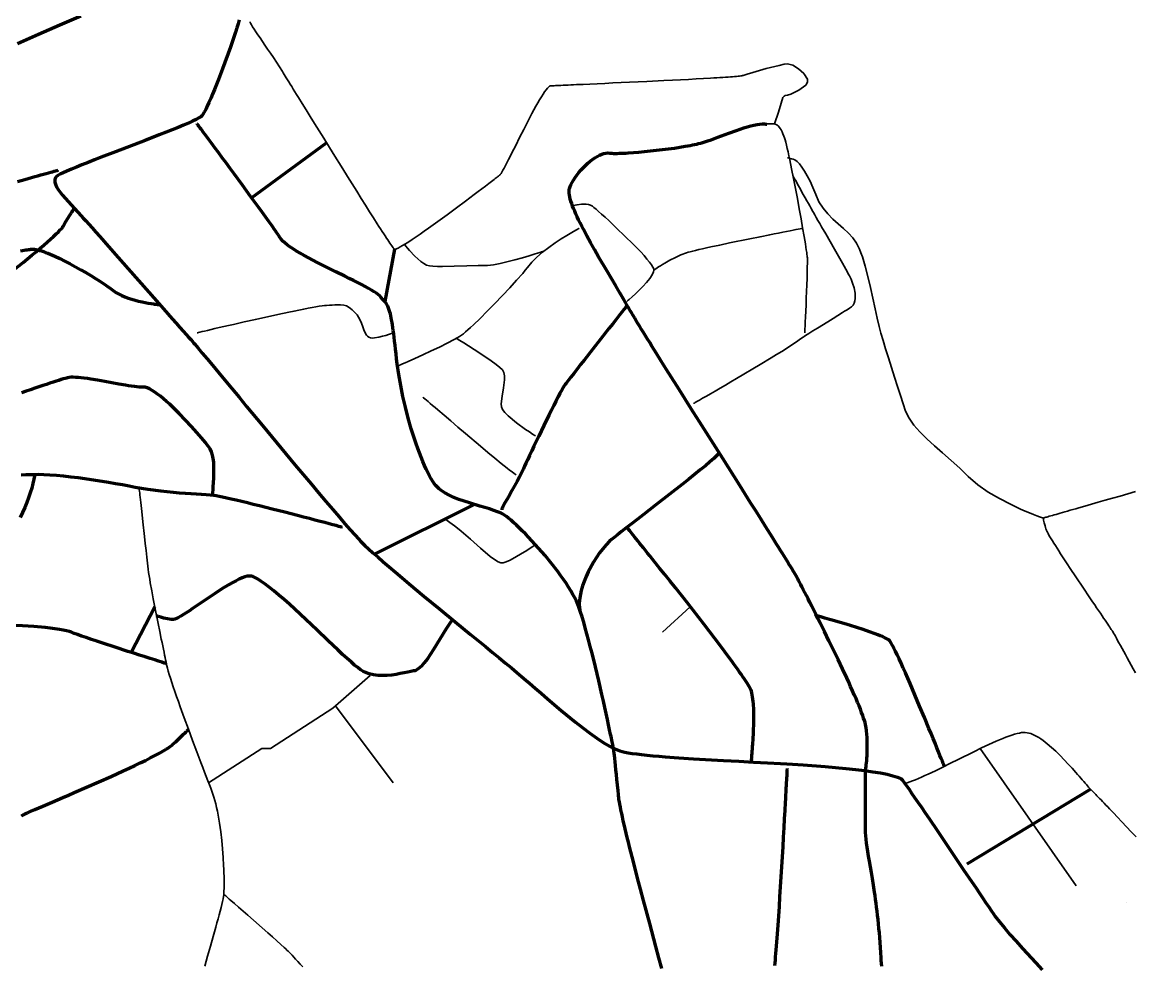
# Model space of a CAD drawing. Header units: inches. Extents: x -107 to 376, y -240 to 294.
# Drawn here: x -13.2 to 55.1, y 150.6 to 208.5 of the extents above; entities that cross this region are included whole.
import ezdxf

# ---------------------------------------------------------------- set-up
doc = ezdxf.new("R2010")
doc.units = ezdxf.units.IN
doc.header["$MEASUREMENT"] = 0
for name, color, linetype in [('Routes 2', 7, 'Continuous'), ('Routes 3', 7, 'Continuous'), ('Routes 4', 7, 'Continuous')]:
    doc.layers.add(name, color=color, linetype=linetype)

msp = doc.modelspace()

# ---------------------------------------------------------------- linework, layer by layer
at = {"layer": 'Routes 2', "color": 7, "lineweight": 106, "true_color": 0xffffff}
for points in [[(-13.511, 207.21), (-12.204, 207.798), (-10.897, 208.37), (-9.621, 208.908)], [(0.111, 208.666), (0.043, 208.435), (-0.036, 208.181), (-0.124, 207.906), (-0.221, 207.614), (-0.433, 206.99), (-0.912, 205.663), (-1.161, 205.009), (-1.406, 204.393), (-1.524, 204.106), (-1.638, 203.838), (-1.747, 203.592), (-1.85, 203.37), (-1.946, 203.176), (-2.033, 203.012), (-2.111, 202.882), (-2.179, 202.788), (-2.247, 202.724), (-2.363, 202.649), (-2.532, 202.558), (-2.747, 202.454), (-3.005, 202.337), (-3.302, 202.209), (-3.634, 202.07), (-3.996, 201.922), (-4.384, 201.767), (-4.794, 201.606), (-5.663, 201.268), (-7.477, 200.574), (-8.355, 200.237), (-8.773, 200.075), (-9.169, 199.92), (-9.542, 199.772), (-9.885, 199.634), (-10.196, 199.505), (-10.469, 199.388), (-10.701, 199.284), (-10.888, 199.194), (-11.024, 199.119), (-11.107, 199.06), (-11.184, 198.958), (-11.219, 198.843), (-11.216, 198.716), (-11.178, 198.576), (-11.109, 198.425), (-11.011, 198.263), (-10.888, 198.091), (-10.743, 197.909), (-10.4, 197.519), (-10.007, 197.097), (-9.59, 196.648), (-9.463, 196.508), (-9.308, 196.336), (-9.127, 196.133), (-8.922, 195.903), (-8.695, 195.648), (-8.45, 195.371), (-8.187, 195.075), (-7.91, 194.761), (-7.32, 194.093), (-6.699, 193.388), (-5.435, 191.953), (-4.828, 191.264), (-4.539, 190.936), (-4.262, 190.623), (-4.001, 190.326), (-3.756, 190.049), (-3.531, 189.795), (-3.327, 189.566), (-3.148, 189.364), (-2.994, 189.192), (-2.869, 189.053), (-2.762, 188.934), (-2.693, 188.854), (-2.61, 188.758), (-2.515, 188.646), (-2.407, 188.52), (-2.158, 188.223), (-1.865, 187.874), (-1.534, 187.477), (-1.168, 187.036), (-0.771, 186.558), (-0.347, 186.046), (0.101, 185.506), (0.568, 184.942), (1.543, 183.765), (3.553, 181.349), (4.045, 180.761), (4.524, 180.189), (4.988, 179.639), (5.432, 179.114), (5.852, 178.62), (6.244, 178.163), (6.604, 177.746), (6.929, 177.375), (7.214, 177.055), (7.456, 176.791), (7.559, 176.682), (7.65, 176.588), (7.83, 176.412), (8.053, 176.205), (8.315, 175.968), (8.615, 175.704), (8.947, 175.415), (9.31, 175.104), (9.699, 174.773), (10.112, 174.425), (10.544, 174.063), (11.456, 173.305), (12.407, 172.519), (13.372, 171.727), (14.322, 170.947), (15.233, 170.202), (15.664, 169.848), (16.075, 169.51), (16.463, 169.191), (16.824, 168.892), (17.155, 168.618), (17.453, 168.37), (17.713, 168.15), (17.933, 167.962), (18.28, 167.658), (18.643, 167.339), (19.035, 166.999), (19.882, 166.279), (20.769, 165.556), (21.212, 165.21), (21.647, 164.884), (22.068, 164.585), (22.468, 164.32), (22.841, 164.095), (23.181, 163.919), (23.481, 163.798), (23.622, 163.758), (23.794, 163.72), (24.003, 163.683), (24.244, 163.647), (24.518, 163.612), (24.82, 163.577), (25.148, 163.543), (25.501, 163.509), (25.876, 163.477), (26.27, 163.445), (27.108, 163.383), (27.997, 163.323), (29.853, 163.213), (30.782, 163.162), (31.688, 163.114), (32.551, 163.069), (33.354, 163.026), (33.726, 163.006), (34.077, 162.986), (34.748, 162.946), (36.079, 162.849), (36.726, 162.793), (37.351, 162.732), (37.947, 162.667), (38.508, 162.597), (39.025, 162.524), (39.493, 162.446), (39.904, 162.365), (40.251, 162.28), (40.528, 162.191), (40.637, 162.146), (40.726, 162.1), (40.794, 162.053), (40.841, 162.005), (40.899, 161.927), (40.986, 161.805), (41.099, 161.644), (41.238, 161.445), (41.398, 161.212), (41.579, 160.948), (41.778, 160.657), (41.994, 160.341), (42.224, 160.003), (42.466, 159.647), (42.977, 158.893), (43.512, 158.102), (44.587, 156.512), (45.094, 155.763), (45.332, 155.411), (45.558, 155.078), (45.768, 154.767), (45.962, 154.481), (46.137, 154.224), (46.29, 153.998), (46.421, 153.807), (46.531, 153.647), (46.786, 153.311), (47.091, 152.939), (47.437, 152.539), (47.813, 152.118), (48.21, 151.684), (49.024, 150.802), (49.421, 150.37)], [(33.749, 162.719), (33.749, 162.709), (33.747, 162.68), (33.745, 162.633), (33.741, 162.569), (33.737, 162.487), (33.732, 162.388), (33.726, 162.274), (33.719, 162.145), (33.711, 162.001), (33.703, 161.843), (33.693, 161.671), (33.683, 161.487), (33.673, 161.291), (33.661, 161.083), (33.649, 160.864), (33.637, 160.635), (33.61, 160.148), (33.581, 159.628), (33.549, 159.079), (33.517, 158.506), (33.482, 157.915), (33.446, 157.31), (33.372, 156.077), (33.295, 154.849), (33.256, 154.25), (33.217, 153.666), (33.178, 153.103), (33.139, 152.565), (33.101, 152.059), (33.064, 151.589), (33.046, 151.369), (33.028, 151.159), (33.01, 150.961), (32.993, 150.775), (32.976, 150.602)]]:
    msp.add_lwpolyline(points, dxfattribs=at)
at = {"layer": 'Routes 3', "color": 7, "lineweight": 70, "true_color": 0xffffff}
for points in [[(26.066, 150.441), (25.884, 151.111), (25.698, 151.798), (25.318, 153.204), (24.939, 154.618), (24.754, 155.314), (24.574, 155.997), (24.401, 156.661), (24.236, 157.301), (24.157, 157.611), (24.081, 157.912), (24.008, 158.205), (23.938, 158.489), (23.871, 158.763), (23.808, 159.027), (23.748, 159.28), (23.693, 159.52), (23.641, 159.749), (23.594, 159.964), (23.551, 160.166), (23.513, 160.353), (23.48, 160.526), (23.452, 160.682), (23.429, 160.823), (23.412, 160.947), (23.4, 161.053), (23.391, 161.151), (23.372, 161.343), (23.337, 161.708), (23.304, 162.046), (23.272, 162.359), (23.242, 162.645), (23.215, 162.904), (23.19, 163.136), (23.168, 163.34), (23.148, 163.516), (23.131, 163.663), (23.118, 163.781), (23.107, 163.87), (23.1, 163.929), (23.096, 163.958), (23.096, 163.961), (23.094, 163.97), (23.09, 163.992), (23.082, 164.027), (23.073, 164.073), (23.061, 164.13), (23.047, 164.199), (23.03, 164.278), (23.011, 164.367), (22.99, 164.466), (22.967, 164.575), (22.942, 164.692), (22.915, 164.818), (22.856, 165.095), (22.79, 165.401), (22.718, 165.734), (22.64, 166.089), (22.557, 166.465), (22.469, 166.857), (22.377, 167.263), (22.184, 168.103), (21.981, 168.959), (21.774, 169.804), (21.669, 170.215), (21.566, 170.613), (21.463, 170.997), (21.362, 171.361), (21.263, 171.704), (21.167, 172.022), (21.074, 172.312), (21.029, 172.445), (20.985, 172.57), (20.942, 172.686), (20.9, 172.793), (20.815, 172.99), (20.716, 173.194), (20.601, 173.407), (20.473, 173.628), (20.332, 173.856), (20.18, 174.089), (20.017, 174.327), (19.845, 174.568), (19.666, 174.812), (19.287, 175.301), (18.89, 175.785), (18.484, 176.255), (18.079, 176.702), (17.88, 176.914), (17.684, 177.117), (17.494, 177.31), (17.309, 177.491), (17.131, 177.66), (16.962, 177.815), (16.802, 177.956), (16.653, 178.08), (16.515, 178.187), (16.391, 178.276), (16.281, 178.346), (16.185, 178.396), (16.087, 178.439), (15.98, 178.481), (15.742, 178.566), (15.476, 178.651), (15.187, 178.737), (14.881, 178.826), (14.241, 179.019), (13.917, 179.125), (13.599, 179.24), (13.291, 179.364), (13, 179.499), (12.73, 179.647), (12.606, 179.726), (12.489, 179.808), (12.38, 179.894), (12.28, 179.984), (12.186, 180.084), (12.09, 180.204), (11.992, 180.345), (11.892, 180.506), (11.791, 180.685), (11.688, 180.881), (11.585, 181.094), (11.482, 181.322), (11.378, 181.564), (11.275, 181.82), (11.172, 182.088), (11.07, 182.367), (10.969, 182.657), (10.869, 182.956), (10.677, 183.578), (10.493, 184.225), (10.323, 184.889), (10.167, 185.562), (10.029, 186.236), (9.911, 186.903), (9.816, 187.554), (9.777, 187.87), (9.742, 188.17), (9.709, 188.45), (9.678, 188.713), (9.649, 188.957), (9.621, 189.185), (9.595, 189.397), (9.569, 189.594), (9.544, 189.777), (9.519, 189.947), (9.494, 190.104), (9.469, 190.249), (9.443, 190.383), (9.417, 190.508), (9.39, 190.623), (9.361, 190.729), (9.298, 190.921), (9.227, 191.088), (9.145, 191.239), (9.049, 191.379), (8.939, 191.515), (8.811, 191.654), (8.739, 191.726), (8.653, 191.804), (8.539, 191.89), (8.399, 191.983), (8.235, 192.083), (8.05, 192.19), (7.844, 192.302), (7.621, 192.42), (7.383, 192.543), (7.132, 192.67), (6.869, 192.801), (6.598, 192.935), (6.036, 193.211), (4.901, 193.779), (4.626, 193.922), (4.36, 194.063), (4.105, 194.203), (3.861, 194.341), (3.633, 194.476), (3.421, 194.608), (3.228, 194.737), (3.056, 194.861), (2.907, 194.981), (2.783, 195.096), (2.687, 195.205), (2.614, 195.312), (2.572, 195.376), (2.523, 195.448), (2.468, 195.529), (2.406, 195.618), (2.339, 195.715), (2.266, 195.819), (2.187, 195.929), (2.104, 196.047), (1.924, 196.3), (1.726, 196.575), (1.514, 196.868), (1.289, 197.178), (1.054, 197.501), (0.811, 197.834), (0.309, 198.52), (-0.2, 199.212), (-0.451, 199.553), (-0.697, 199.887), (-0.936, 200.211), (-1.166, 200.522), (-1.384, 200.817), (-1.588, 201.093), (-1.777, 201.348), (-1.948, 201.578), (-2.026, 201.683), (-2.098, 201.781), (-2.165, 201.871), (-2.226, 201.953), (-2.281, 202.027), (-2.329, 202.092), (-2.371, 202.148), (-2.406, 202.195), (-2.433, 202.232), (-2.453, 202.259), (-2.465, 202.275), (-2.469, 202.281)], [(39.568, 150.577), (39.55, 150.761), (39.535, 150.938), (39.522, 151.109), (39.503, 151.43), (39.483, 151.741), (39.462, 152.044), (39.439, 152.34), (39.415, 152.629), (39.389, 152.911), (39.363, 153.186), (39.335, 153.454), (39.306, 153.715), (39.277, 153.969), (39.246, 154.216), (39.215, 154.457), (39.184, 154.692), (39.152, 154.92), (39.12, 155.141), (39.056, 155.566), (38.991, 155.966), (38.929, 156.343), (38.868, 156.697), (38.81, 157.029), (38.757, 157.339), (38.708, 157.628), (38.665, 157.897), (38.629, 158.146), (38.601, 158.377), (38.582, 158.589), (38.572, 158.784), (38.57, 158.968), (38.57, 159.167), (38.57, 159.383), (38.57, 159.612), (38.57, 159.851), (38.57, 160.098), (38.57, 160.601), (38.57, 161.095), (38.57, 161.332), (38.57, 161.558), (38.57, 161.769), (38.57, 161.963), (38.57, 162.136), (38.57, 162.286), (38.57, 162.351), (38.57, 162.409), (38.57, 162.46), (38.57, 162.503), (38.57, 162.537), (38.57, 162.563), (38.57, 162.581), (38.57, 162.588), (38.572, 162.597), (38.576, 162.627), (38.583, 162.678), (38.592, 162.749), (38.603, 162.838), (38.614, 162.943), (38.626, 163.064), (38.638, 163.199), (38.649, 163.347), (38.659, 163.506), (38.667, 163.675), (38.672, 163.853), (38.675, 164.038), (38.674, 164.229), (38.66, 164.624), (38.625, 165.026), (38.598, 165.226), (38.564, 165.425), (38.537, 165.539), (38.5, 165.67), (38.452, 165.818), (38.395, 165.983), (38.328, 166.162), (38.253, 166.355), (38.17, 166.561), (38.08, 166.78), (37.982, 167.009), (37.879, 167.248), (37.769, 167.497), (37.654, 167.754), (37.534, 168.018), (37.409, 168.288), (37.15, 168.844), (36.88, 169.413), (36.603, 169.988), (36.324, 170.561), (36.047, 171.125), (35.776, 171.671), (35.644, 171.935), (35.516, 172.192), (35.391, 172.44), (35.27, 172.68), (35.154, 172.909), (35.043, 173.128), (34.938, 173.334), (34.839, 173.527), (34.747, 173.706), (34.663, 173.871), (34.586, 174.019), (34.518, 174.151), (34.459, 174.264), (34.429, 174.32), (34.393, 174.386), (34.349, 174.462), (34.299, 174.549), (34.242, 174.646), (34.179, 174.753), (34.109, 174.869), (34.034, 174.995), (33.952, 175.129), (33.865, 175.272), (33.772, 175.424), (33.674, 175.583), (33.57, 175.751), (33.462, 175.926), (33.348, 176.109), (33.23, 176.299), (33.108, 176.496), (32.981, 176.699), (32.85, 176.909), (32.715, 177.124), (32.576, 177.346), (32.433, 177.573), (32.138, 178.043), (31.83, 178.532), (31.511, 179.037), (31.182, 179.558), (30.845, 180.091), (30.501, 180.635), (30.151, 181.188), (29.797, 181.747), (29.083, 182.876), (28.368, 184.006), (28.014, 184.566), (27.665, 185.119), (27.321, 185.665), (26.984, 186.2), (26.655, 186.722), (26.336, 187.23), (26.028, 187.721), (25.733, 188.194), (25.59, 188.422), (25.451, 188.645), (25.316, 188.863), (25.185, 189.074), (25.059, 189.279), (24.936, 189.478), (24.818, 189.669), (24.705, 189.854), (24.596, 190.031), (24.493, 190.201), (24.395, 190.363), (24.302, 190.517), (24.215, 190.662), (24.134, 190.799), (24.058, 190.927), (23.989, 191.046), (23.741, 191.474), (23.488, 191.908), (23.228, 192.349), (22.7, 193.242), (22.179, 194.131), (21.928, 194.569), (21.686, 194.997), (21.456, 195.415), (21.241, 195.818), (21.14, 196.014), (21.043, 196.205), (20.952, 196.392), (20.866, 196.573), (20.785, 196.749), (20.711, 196.919), (20.643, 197.083), (20.582, 197.241), (20.527, 197.391), (20.48, 197.535), (20.441, 197.671), (20.409, 197.8), (20.386, 197.92), (20.372, 198.032), (20.366, 198.136), (20.37, 198.23), (20.383, 198.315), (20.407, 198.39), (20.469, 198.536), (20.545, 198.686), (20.635, 198.839), (20.735, 198.993), (20.846, 199.146), (20.966, 199.299), (21.094, 199.448), (21.227, 199.593), (21.366, 199.732), (21.509, 199.864), (21.653, 199.987), (21.8, 200.101), (21.945, 200.203), (22.09, 200.293), (22.232, 200.368), (22.369, 200.428), (22.502, 200.472), (22.627, 200.497), (22.745, 200.502), (22.858, 200.489), (22.927, 200.483), (23.008, 200.478), (23.099, 200.476), (23.201, 200.475), (23.312, 200.476), (23.433, 200.479), (23.562, 200.483), (23.698, 200.489), (23.843, 200.497), (23.993, 200.506), (24.313, 200.528), (24.652, 200.555), (25.006, 200.588), (25.37, 200.624), (26.109, 200.708), (26.475, 200.755), (26.832, 200.804), (27.175, 200.856), (27.5, 200.908), (27.654, 200.935), (27.802, 200.962), (27.943, 200.989), (28.076, 201.017), (28.201, 201.044), (28.317, 201.071), (28.424, 201.098), (28.521, 201.125), (28.696, 201.181), (28.882, 201.245), (29.08, 201.315), (29.288, 201.391), (29.504, 201.471), (29.726, 201.554), (30.182, 201.723), (30.642, 201.887), (30.869, 201.964), (31.092, 202.035), (31.309, 202.1), (31.519, 202.157), (31.719, 202.205), (31.907, 202.243), (32.083, 202.268), (32.244, 202.28), (32.388, 202.278), (32.454, 202.27), (32.514, 202.259)], [(0.869, 197.755), (5.468, 201.131)], [(-13.502, 198.749), (-13.056, 198.877), (-12.842, 198.937), (-12.635, 198.996), (-12.436, 199.051), (-12.246, 199.104), (-12.066, 199.154), (-11.897, 199.201), (-11.739, 199.244), (-11.595, 199.283), (-11.463, 199.319), (-11.347, 199.351), (-11.245, 199.378), (-11.16, 199.401), (-11.092, 199.419), (-11.043, 199.432), (-11.013, 199.44), (-11.002, 199.443)], [(-13.718, 193.33), (-13.161, 193.781), (-12.623, 194.225), (-12.366, 194.44), (-12.12, 194.648), (-11.887, 194.848), (-11.669, 195.037), (-11.468, 195.215), (-11.286, 195.379), (-11.125, 195.528), (-10.988, 195.66), (-10.875, 195.774), (-10.79, 195.867), (-10.733, 195.938), (-10.705, 195.989), (-10.596, 196.19), (-10.338, 196.612), (-10.214, 196.803), (-10.159, 196.886), (-10.11, 196.958), (-10.069, 197.018), (-10.039, 197.063), (-10.019, 197.092), (-10.012, 197.102)], [(-13.315, 194.484), (-13.202, 194.507), (-13.097, 194.528), (-12.998, 194.546), (-12.907, 194.562), (-12.824, 194.575), (-12.749, 194.585), (-12.682, 194.593), (-12.623, 194.597), (-12.573, 194.599), (-12.532, 194.598), (-12.448, 194.589), (-12.355, 194.573), (-12.254, 194.55), (-12.146, 194.521), (-12.03, 194.485), (-11.907, 194.443), (-11.779, 194.396), (-11.645, 194.343), (-11.505, 194.286), (-11.361, 194.224), (-11.213, 194.157), (-10.906, 194.013), (-10.59, 193.856), (-10.268, 193.689), (-9.622, 193.335), (-9.306, 193.154), (-9.002, 192.973), (-8.712, 192.796), (-8.442, 192.625), (-8.315, 192.542), (-8.194, 192.462), (-8.081, 192.385), (-7.974, 192.311), (-7.876, 192.241), (-7.786, 192.175), (-7.705, 192.113), (-7.631, 192.055), (-7.471, 191.946), (-7.295, 191.846), (-7.105, 191.755), (-6.905, 191.672), (-6.697, 191.596), (-6.486, 191.528), (-6.273, 191.468), (-6.063, 191.414), (-5.857, 191.367), (-5.661, 191.326), (-5.475, 191.291), (-5.304, 191.262), (-5.151, 191.238), (-5.083, 191.228), (-5.019, 191.219), (-4.962, 191.212), (-4.911, 191.205), (-4.867, 191.2), (-4.83, 191.196), (-4.8, 191.192), (-4.779, 191.19), (-4.766, 191.189), (-4.761, 191.188)], [(9.643, 194.598), (9.046, 191.382)], [(23.93, 191.147), (23.925, 191.14), (23.908, 191.119), (23.881, 191.084), (23.844, 191.037), (23.743, 190.908), (23.608, 190.737), (23.443, 190.528), (23.253, 190.286), (23.042, 190.017), (22.814, 189.727), (22.322, 189.1), (21.809, 188.447), (21.309, 187.809), (21.074, 187.509), (20.854, 187.228), (20.654, 186.971), (20.477, 186.744), (20.327, 186.551), (20.209, 186.399), (20.164, 186.339), (20.127, 186.292), (20.071, 186.213), (19.999, 186.096), (19.91, 185.939), (19.806, 185.748), (19.689, 185.526), (19.561, 185.276), (19.423, 185.004), (19.278, 184.714), (19.126, 184.409), (18.815, 183.771), (18.503, 183.126), (18.207, 182.504), (18.069, 182.213), (17.94, 181.941), (17.823, 181.691), (17.719, 181.467), (17.63, 181.275), (17.559, 181.117), (17.449, 180.878), (17.32, 180.622), (17.173, 180.347), (16.856, 179.779), (16.699, 179.504), (16.554, 179.248), (16.427, 179.019), (16.325, 178.828), (16.286, 178.749), (16.257, 178.683), (16.237, 178.631), (16.228, 178.594)], [(-1.499, 179.476), (-1.485, 180.011), (-1.456, 180.537), (-1.444, 180.793), (-1.437, 181.043), (-1.439, 181.285), (-1.452, 181.518), (-1.48, 181.741), (-1.525, 181.953), (-1.59, 182.152), (-1.679, 182.337), (-1.733, 182.424), (-1.794, 182.509), (-1.872, 182.61), (-1.968, 182.729), (-2.079, 182.864), (-2.205, 183.014), (-2.344, 183.176), (-2.494, 183.349), (-2.655, 183.531), (-2.825, 183.72), (-3.187, 184.11), (-3.569, 184.505), (-3.96, 184.889), (-4.155, 185.073), (-4.349, 185.248), (-4.539, 185.413), (-4.725, 185.565), (-4.905, 185.704), (-5.077, 185.826), (-5.241, 185.931), (-5.395, 186.016), (-5.538, 186.079), (-5.668, 186.118), (-5.784, 186.132), (-5.895, 186.13), (-6.023, 186.135), (-6.166, 186.146), (-6.324, 186.163), (-6.495, 186.185), (-6.677, 186.211), (-6.869, 186.242), (-7.277, 186.312), (-7.706, 186.39), (-8.145, 186.47), (-8.582, 186.548), (-9.006, 186.619), (-9.209, 186.65), (-9.404, 186.677), (-9.59, 186.699), (-9.764, 186.716), (-9.927, 186.728), (-10.076, 186.733), (-10.21, 186.731), (-10.326, 186.721), (-10.427, 186.703), (-10.494, 186.685), (-10.582, 186.66), (-10.69, 186.628), (-10.818, 186.588), (-10.964, 186.542), (-11.129, 186.49), (-11.31, 186.431), (-11.507, 186.367), (-11.72, 186.297), (-11.946, 186.222), (-12.186, 186.142), (-12.439, 186.058), (-12.703, 185.969), (-12.977, 185.877), (-13.262, 185.781)], [(29.588, 182.077), (29.444, 181.929), (29.249, 181.748), (29.01, 181.538), (28.731, 181.302), (28.418, 181.043), (28.075, 180.765), (27.709, 180.473), (27.323, 180.168), (26.517, 179.539), (25.698, 178.906), (24.908, 178.298), (24.536, 178.012), (24.188, 177.743), (23.868, 177.494), (23.581, 177.27), (23.332, 177.073), (23.127, 176.908), (22.971, 176.777), (22.856, 176.674), (22.639, 176.454), (22.429, 176.211), (22.229, 175.95), (22.039, 175.673), (21.861, 175.386), (21.546, 174.795), (21.412, 174.498), (21.294, 174.206), (21.195, 173.923), (21.117, 173.655), (21.06, 173.415), (21.022, 173.203), (20.999, 173.018), (20.99, 172.859), (20.99, 172.727), (20.997, 172.62), (21.008, 172.538), (21.019, 172.48), (21.028, 172.445), (21.032, 172.434)], [(-12.435, 180.755), (-12.49, 180.484), (-12.556, 180.207), (-12.632, 179.924), (-12.721, 179.635), (-12.821, 179.341), (-12.933, 179.043), (-13.058, 178.74), (-13.196, 178.433), (-13.348, 178.123)], [(6.438, 177.526), (6.432, 177.527), (6.413, 177.533), (6.382, 177.541), (6.339, 177.552), (6.221, 177.584), (6.061, 177.626), (5.863, 177.679), (5.63, 177.74), (5.366, 177.81), (5.073, 177.887), (4.756, 177.97), (4.418, 178.058), (4.062, 178.151), (3.692, 178.247), (2.92, 178.445), (2.132, 178.646), (1.353, 178.841), (0.976, 178.934), (0.611, 179.023), (0.262, 179.107), (-0.067, 179.185), (-0.374, 179.256), (-0.655, 179.318), (-0.906, 179.372), (-1.125, 179.416), (-1.307, 179.449), (-1.449, 179.47), (-1.669, 179.49), (-1.918, 179.509), (-2.197, 179.529), (-2.502, 179.551), (-2.832, 179.575), (-3.181, 179.601), (-3.546, 179.63), (-3.925, 179.664), (-4.706, 179.744), (-5.498, 179.845), (-6.272, 179.973), (-6.65, 180.047), (-7.052, 180.123), (-7.477, 180.2), (-7.921, 180.277), (-8.843, 180.424), (-9.775, 180.556), (-10.233, 180.612), (-10.678, 180.661), (-11.105, 180.702), (-11.509, 180.732), (-11.885, 180.751), (-12.228, 180.758), (-12.546, 180.751), (-12.75, 180.744), (-12.998, 180.736), (-13.286, 180.726)], [(8.41, 175.884), (14.545, 178.926)], [(31.558, 163.121), (31.559, 163.131), (31.561, 163.158), (31.566, 163.203), (31.571, 163.265), (31.578, 163.341), (31.586, 163.432), (31.595, 163.536), (31.605, 163.652), (31.615, 163.779), (31.625, 163.916), (31.636, 164.063), (31.646, 164.218), (31.666, 164.548), (31.684, 164.899), (31.706, 165.629), (31.707, 165.993), (31.7, 166.345), (31.683, 166.678), (31.67, 166.834), (31.654, 166.982), (31.635, 167.121), (31.613, 167.251), (31.587, 167.369), (31.558, 167.475), (31.537, 167.531), (31.506, 167.597), (31.466, 167.675), (31.416, 167.763), (31.358, 167.861), (31.291, 167.969), (31.215, 168.086), (31.132, 168.212), (31.041, 168.347), (30.943, 168.49), (30.838, 168.64), (30.727, 168.798), (30.609, 168.962), (30.485, 169.134), (30.355, 169.311), (30.22, 169.495), (29.936, 169.877), (29.634, 170.278), (29.318, 170.694), (28.989, 171.123), (28.651, 171.561), (28.306, 172.005), (27.607, 172.9), (26.911, 173.782), (26.571, 174.21), (26.24, 174.626), (25.92, 175.027), (25.614, 175.409), (25.468, 175.592), (25.326, 175.769), (25.188, 175.941), (25.056, 176.105), (24.929, 176.263), (24.808, 176.413), (24.694, 176.555), (24.585, 176.689), (24.484, 176.815), (24.389, 176.932), (24.302, 177.04), (24.223, 177.138), (24.152, 177.225), (24.089, 177.303), (24.035, 177.369), (23.99, 177.425), (23.955, 177.468), (23.929, 177.5), (23.913, 177.519), (23.908, 177.526)], [(13.197, 171.87), (13.015, 171.593), (12.827, 171.293), (12.439, 170.658), (12.046, 170.025), (11.852, 169.729), (11.662, 169.456), (11.476, 169.214), (11.298, 169.012), (11.128, 168.856), (11.046, 168.797), (10.968, 168.754), (10.892, 168.725), (10.818, 168.712), (10.652, 168.681), (10.458, 168.639), (10.24, 168.592), (10.002, 168.543), (9.748, 168.497), (9.48, 168.458), (9.204, 168.431), (8.923, 168.421), (8.641, 168.432), (8.361, 168.468), (8.088, 168.535), (7.825, 168.637), (7.698, 168.702), (7.563, 168.787), (7.396, 168.911), (7.2, 169.07), (6.978, 169.262), (6.731, 169.482), (6.462, 169.728), (6.175, 169.995), (5.871, 170.281), (5.554, 170.581), (4.892, 171.211), (4.208, 171.858), (3.524, 172.494), (3.189, 172.798), (2.863, 173.09), (2.547, 173.365), (2.245, 173.619), (1.96, 173.849), (1.693, 174.053), (1.448, 174.225), (1.228, 174.363), (1.035, 174.463), (0.949, 174.498), (0.872, 174.522), (0.802, 174.535), (0.74, 174.536), (0.606, 174.52), (0.455, 174.481), (0.288, 174.421), (0.107, 174.344), (-0.086, 174.249), (-0.29, 174.141), (-0.502, 174.019), (-0.948, 173.746), (-1.409, 173.446), (-2.323, 172.824), (-2.749, 172.534), (-2.949, 172.401), (-3.136, 172.278), (-3.311, 172.168), (-3.471, 172.072), (-3.615, 171.993), (-3.741, 171.931), (-3.846, 171.89), (-3.93, 171.871), (-4.058, 171.876), (-4.298, 171.906), (-4.515, 171.95), (-4.699, 172), (-4.842, 172.046), (-4.895, 172.065), (-4.935, 172.08), (-4.959, 172.09), (-4.967, 172.094)], [(-5.077, 172.643), (-6.533, 169.848)], [(-4.366, 169.157), (-4.374, 169.16), (-4.398, 169.167), (-4.491, 169.196), (-4.639, 169.243), (-4.836, 169.306), (-5.077, 169.382), (-5.356, 169.471), (-5.667, 169.57), (-6.004, 169.678), (-6.362, 169.793), (-6.735, 169.913), (-7.503, 170.162), (-8.262, 170.41), (-8.624, 170.53), (-8.967, 170.645), (-9.284, 170.753), (-9.571, 170.852), (-9.821, 170.941), (-10.029, 171.017), (-10.189, 171.08), (-10.318, 171.13), (-10.485, 171.177), (-10.69, 171.221), (-10.931, 171.263), (-11.201, 171.302), (-11.496, 171.338), (-11.813, 171.372), (-12.491, 171.43), (-13.2, 171.475), (-13.902, 171.508)], [(43.409, 162.856), (43.407, 162.861), (43.401, 162.877), (43.376, 162.938), (43.337, 163.036), (43.283, 163.169), (43.216, 163.335), (43.136, 163.53), (43.046, 163.752), (42.945, 163.999), (42.835, 164.268), (42.717, 164.556), (42.591, 164.861), (42.46, 165.18), (42.181, 165.85), (41.89, 166.547), (41.594, 167.248), (41.3, 167.934), (41.157, 168.265), (41.017, 168.584), (40.882, 168.889), (40.753, 169.177), (40.63, 169.446), (40.515, 169.693), (40.408, 169.915), (40.312, 170.11), (40.225, 170.276), (40.151, 170.409), (40.089, 170.507), (40.04, 170.568), (39.989, 170.611), (39.917, 170.658), (39.828, 170.708), (39.721, 170.76), (39.599, 170.815), (39.464, 170.873), (39.315, 170.932), (39.155, 170.992), (38.807, 171.117), (38.43, 171.245), (37.637, 171.496), (37.243, 171.616), (36.865, 171.727), (36.514, 171.829), (36.352, 171.875), (36.202, 171.917), (36.064, 171.956), (35.94, 171.991), (35.831, 172.021), (35.739, 172.046), (35.665, 172.066), (35.61, 172.081), (35.576, 172.09), (35.565, 172.094)], [(-13.255, 159.814), (-13.148, 159.876), (-13.053, 159.926), (-13.004, 159.95), (-12.947, 159.977), (-12.881, 160.007), (-12.806, 160.041), (-12.724, 160.078), (-12.633, 160.118), (-12.431, 160.207), (-12.201, 160.307), (-11.946, 160.417), (-11.668, 160.537), (-11.369, 160.665), (-11.052, 160.8), (-10.719, 160.943), (-10.372, 161.092), (-10.014, 161.246), (-9.271, 161.567), (-8.511, 161.9), (-7.75, 162.238), (-7.007, 162.574), (-6.649, 162.74), (-6.301, 162.903), (-5.967, 163.063), (-5.65, 163.218), (-5.35, 163.368), (-5.071, 163.512), (-4.815, 163.649), (-4.584, 163.779), (-4.381, 163.901), (-4.29, 163.958), (-4.207, 164.013), (-4.132, 164.065), (-4.065, 164.115), (-4.007, 164.162), (-3.958, 164.206), (-3.789, 164.367), (-3.642, 164.508), (-3.514, 164.63), (-3.405, 164.735), (-3.312, 164.824), (-3.235, 164.897), (-3.172, 164.958), (-3.121, 165.006), (-3.082, 165.044), (-3.052, 165.072), (-3.031, 165.093), (-3.016, 165.106), (-3.003, 165.119), (-3.002, 165.121)], [(44.803, 156.868), (52.386, 161.455)]]:
    msp.add_lwpolyline(points, dxfattribs=at)
at = {"layer": 'Routes 3', "color": 7, "lineweight": 35, "true_color": 0xffffff}
msp.add_lwpolyline([(20.989, 195.875), (20.974, 195.867), (20.933, 195.844), (20.866, 195.808), (20.776, 195.758), (20.537, 195.622), (20.234, 195.441), (19.884, 195.224), (19.506, 194.975), (18.739, 194.409), (18.386, 194.105), (18.076, 193.794), (17.82, 193.479), (17.677, 193.303), (17.516, 193.11), (17.144, 192.685), (16.723, 192.223), (15.803, 191.255), (15.34, 190.785), (14.897, 190.348), (14.494, 189.961), (14.312, 189.792), (14.147, 189.642), (14, 189.514), (13.874, 189.409), (13.642, 189.245), (13.487, 189.151), (13.307, 189.05), (12.885, 188.829), (12.405, 188.591), (11.895, 188.348), (11.385, 188.112), (10.903, 187.894), (10.478, 187.705), (10.296, 187.624), (10.139, 187.555), (10.011, 187.499), (9.915, 187.458), (9.854, 187.432), (9.833, 187.422)], dxfattribs=at)
at = {"layer": 'Routes 4', "color": 7, "lineweight": 35, "true_color": 0xffffff}
for points in [[(32.97, 202.278), (33.222, 203.014), (33.379, 203.562), (33.498, 203.904), (33.562, 203.993), (33.639, 204.023), (33.77, 204.046), (33.974, 204.113), (34.475, 204.346), (34.897, 204.668), (35.003, 204.844), (34.998, 205.022), (34.781, 205.368), (34.46, 205.669), (34.103, 205.882), (33.778, 205.963), (33.573, 205.94), (33.265, 205.878), (32.467, 205.676), (31.641, 205.442), (31.298, 205.338), (31.044, 205.257), (31.012, 205.249), (30.965, 205.24), (30.905, 205.231), (30.83, 205.222), (30.743, 205.212), (30.643, 205.202), (30.53, 205.192), (30.406, 205.181), (30.271, 205.171), (30.125, 205.16), (29.969, 205.149), (29.803, 205.137), (29.627, 205.126), (29.443, 205.114), (29.25, 205.102), (29.049, 205.09), (28.625, 205.066), (28.176, 205.041), (27.703, 205.016), (27.212, 204.991), (26.706, 204.965), (26.189, 204.94), (25.135, 204.89), (24.082, 204.841), (23.565, 204.817), (23.059, 204.795), (22.568, 204.772), (22.095, 204.751), (21.645, 204.731), (21.222, 204.712), (21.021, 204.702), (20.828, 204.694), (20.644, 204.685), (20.468, 204.677), (20.302, 204.669), (20.146, 204.662), (20, 204.655), (19.864, 204.648), (19.74, 204.642), (19.628, 204.636), (19.528, 204.631), (19.441, 204.626), (19.366, 204.621), (19.305, 204.617), (19.259, 204.614), (19.226, 204.611), (19.172, 204.59), (19.107, 204.542), (19.034, 204.468), (18.953, 204.368), (18.863, 204.247), (18.767, 204.104), (18.665, 203.943), (18.558, 203.765), (18.445, 203.571), (18.328, 203.364), (18.208, 203.145), (18.085, 202.917), (17.834, 202.439), (17.58, 201.943), (17.329, 201.446), (17.086, 200.961), (16.969, 200.728), (16.857, 200.504), (16.749, 200.29), (16.647, 200.089), (16.551, 199.901), (16.461, 199.73), (16.38, 199.577), (16.307, 199.443), (16.242, 199.331), (16.188, 199.243), (16.143, 199.179), (16.11, 199.143), (16.092, 199.129), (16.067, 199.109), (16.033, 199.083), (15.992, 199.051), (15.944, 199.014), (15.889, 198.972), (15.828, 198.924), (15.76, 198.872), (15.606, 198.754), (15.429, 198.62), (15.232, 198.47), (15.017, 198.306), (14.785, 198.131), (14.539, 197.946), (14.281, 197.752), (14.012, 197.551), (13.452, 197.134), (12.876, 196.71), (12.3, 196.291), (12.018, 196.087), (11.741, 195.889), (11.472, 195.7), (11.214, 195.519), (10.968, 195.35), (10.736, 195.194), (10.521, 195.052), (10.324, 194.926), (10.147, 194.818), (9.993, 194.729), (9.925, 194.692), (9.863, 194.661), (9.809, 194.635), (9.761, 194.615), (9.72, 194.601), (9.686, 194.594), (9.66, 194.593), (9.643, 194.598), (9.625, 194.614), (9.6, 194.642), (9.567, 194.683), (9.528, 194.735), (9.482, 194.799), (9.429, 194.874), (9.369, 194.96), (9.304, 195.057), (9.232, 195.163), (9.155, 195.28), (9.072, 195.405), (8.984, 195.539), (8.891, 195.682), (8.793, 195.834), (8.691, 195.993), (8.584, 196.159), (8.359, 196.512), (8.118, 196.891), (7.865, 197.292), (7.6, 197.712), (7.327, 198.148), (7.045, 198.597), (6.758, 199.056), (6.468, 199.523), (5.882, 200.465), (5.302, 201.399), (5.019, 201.856), (4.743, 202.301), (4.475, 202.733), (4.219, 203.148), (3.974, 203.543), (3.744, 203.914), (3.635, 204.091), (3.53, 204.26), (3.43, 204.422), (3.334, 204.577), (3.243, 204.723), (3.157, 204.861), (3.077, 204.991), (3.002, 205.111), (2.933, 205.221), (2.87, 205.322), (2.814, 205.413), (2.763, 205.493), (2.576, 205.787), (2.391, 206.073), (2.208, 206.349), (2.029, 206.616), (1.857, 206.871), (1.692, 207.114), (1.535, 207.343), (1.389, 207.558), (1.255, 207.756), (1.133, 207.938), (1.027, 208.101), (0.936, 208.246), (0.863, 208.37), (0.809, 208.472), (0.79, 208.515), (0.776, 208.552)], [(34.837, 189.464), (34.837, 189.476), (34.839, 189.51), (34.842, 189.566), (34.845, 189.642), (34.85, 189.736), (34.855, 189.848), (34.867, 190.116), (34.881, 190.436), (34.897, 190.796), (34.914, 191.185), (34.931, 191.591), (34.962, 192.411), (34.975, 192.802), (34.986, 193.166), (34.993, 193.49), (34.997, 193.764), (34.998, 193.879), (34.997, 193.977), (34.995, 194.056), (34.991, 194.116), (34.984, 194.181), (34.971, 194.277), (34.953, 194.401), (34.93, 194.551), (34.903, 194.726), (34.871, 194.922), (34.835, 195.14), (34.795, 195.376), (34.706, 195.895), (34.606, 196.466), (34.497, 197.071), (34.382, 197.696), (34.145, 198.942), (34.028, 199.532), (33.915, 200.078), (33.861, 200.331), (33.809, 200.567), (33.76, 200.784), (33.713, 200.981), (33.669, 201.155), (33.628, 201.305), (33.591, 201.429), (33.558, 201.524), (33.497, 201.675), (33.44, 201.804), (33.384, 201.914), (33.33, 202.006), (33.225, 202.142), (33.122, 202.226), (33.017, 202.269), (32.907, 202.285), (32.654, 202.281), (32.53, 202.28), (32.438, 202.28), (32.371, 202.279), (32.327, 202.279), (32.286, 202.279), (32.28, 202.279)], [(49.477, 178.094), (49.45, 178.103), (49.372, 178.13), (49.248, 178.175), (49.082, 178.237), (48.878, 178.315), (48.642, 178.41), (48.377, 178.52), (48.089, 178.645), (47.458, 178.94), (46.785, 179.29), (46.107, 179.692), (45.459, 180.142), (44.878, 180.636), (44.352, 181.146), (43.297, 182.088), (42.793, 182.53), (42.322, 182.96), (41.898, 183.381), (41.531, 183.799), (41.237, 184.218), (41.026, 184.644), (40.88, 185.096), (40.716, 185.608), (40.536, 186.165), (40.347, 186.75), (39.97, 187.928), (39.796, 188.486), (39.64, 188.999), (39.51, 189.449), (39.404, 189.854), (39.288, 190.354), (39.158, 190.941), (39.017, 191.583), (38.866, 192.253), (38.707, 192.919), (38.542, 193.552), (38.372, 194.123), (38.286, 194.376), (38.199, 194.601), (38.02, 194.967), (37.791, 195.284), (37.517, 195.579), (37.211, 195.863), (36.561, 196.442), (36.247, 196.76), (35.958, 197.11), (35.71, 197.505), (35.513, 197.951), (35.334, 198.379), (35.158, 198.761), (34.986, 199.098), (34.82, 199.388), (34.66, 199.631), (34.509, 199.826), (34.367, 199.973), (34.235, 200.07), (34.115, 200.117), (34.015, 200.142), (33.878, 200.176), (33.808, 200.194), (33.778, 200.201)], [(28.002, 185.12), (28.008, 185.124), (28.027, 185.134), (28.057, 185.152), (28.099, 185.176), (28.216, 185.243), (28.373, 185.334), (28.567, 185.445), (28.794, 185.576), (29.051, 185.725), (29.333, 185.889), (29.638, 186.066), (29.961, 186.254), (30.299, 186.452), (30.649, 186.657), (32.088, 187.512), (32.782, 187.931), (33.11, 188.132), (33.42, 188.324), (33.709, 188.506), (33.973, 188.675), (34.208, 188.829), (34.411, 188.967), (34.579, 189.086), (34.648, 189.138), (34.661, 189.148), (34.662, 189.149), (34.665, 189.151), (34.692, 189.169), (34.738, 189.198), (34.802, 189.239), (34.883, 189.289), (34.978, 189.349), (35.087, 189.417), (35.339, 189.574), (35.626, 189.752), (36.255, 190.143), (36.573, 190.341), (36.876, 190.531), (37.153, 190.705), (37.277, 190.784), (37.391, 190.855), (37.491, 190.92), (37.577, 190.975), (37.706, 191.064), (37.802, 191.167), (37.871, 191.289), (37.914, 191.426), (37.935, 191.576), (37.937, 191.733), (37.924, 191.895), (37.86, 192.217), (37.77, 192.513), (37.722, 192.642), (37.676, 192.754), (37.655, 192.803), (37.622, 192.869), (37.574, 192.962), (37.511, 193.078), (37.436, 193.217), (37.348, 193.375), (37.25, 193.55), (37.144, 193.74), (36.908, 194.156), (36.653, 194.605), (36.124, 195.529), (35.872, 195.967), (35.755, 196.172), (35.644, 196.365), (35.541, 196.543), (35.448, 196.705), (35.367, 196.847), (35.297, 196.969), (35.242, 197.066), (35.201, 197.138), (35.141, 197.246), (35.062, 197.389), (34.966, 197.561), (34.859, 197.754), (34.744, 197.961), (34.51, 198.383), (34.399, 198.582), (34.298, 198.763), (34.213, 198.917), (34.146, 199.037), (34.121, 199.082), (34.103, 199.115), (34.091, 199.136), (34.087, 199.143)], [(23.908, 191.382), (23.919, 191.391), (23.949, 191.417), (23.998, 191.459), (24.062, 191.516), (24.23, 191.666), (24.436, 191.856), (24.898, 192.313), (25.121, 192.557), (25.316, 192.796), (25.467, 193.018), (25.558, 193.213), (25.575, 193.297), (25.566, 193.379), (25.516, 193.492), (25.427, 193.634), (25.302, 193.801), (25.147, 193.991), (24.966, 194.199), (24.761, 194.423), (24.3, 194.903), (23.798, 195.402), (23.286, 195.894), (22.797, 196.35), (22.572, 196.557), (22.365, 196.744), (22.179, 196.908), (22.02, 197.046), (21.891, 197.155), (21.797, 197.231), (21.683, 197.3), (21.56, 197.34), (21.421, 197.361), (21.128, 197.359), (20.855, 197.324), (20.741, 197.302), (20.653, 197.282), (20.595, 197.267), (20.574, 197.262)], [(34.709, 195.875), (34.691, 195.871), (34.639, 195.861), (34.554, 195.844), (34.439, 195.822), (34.296, 195.794), (34.127, 195.761), (33.934, 195.723), (33.719, 195.681), (33.484, 195.634), (33.232, 195.585), (32.965, 195.532), (32.685, 195.476), (32.093, 195.357), (31.473, 195.232), (30.22, 194.975), (29.621, 194.849), (29.062, 194.73), (28.804, 194.673), (28.561, 194.619), (28.338, 194.568), (28.135, 194.521), (27.956, 194.478), (27.801, 194.438), (27.674, 194.404), (27.576, 194.374), (27.236, 194.246), (26.891, 194.088), (26.555, 193.915), (26.245, 193.74), (26.105, 193.657), (25.976, 193.579), (25.862, 193.508), (25.765, 193.446), (25.685, 193.395), (25.626, 193.356), (25.589, 193.331), (25.576, 193.322)], [(10.261, 194.888), (10.284, 194.859), (10.347, 194.779), (10.446, 194.659), (10.575, 194.511), (10.894, 194.171), (11.259, 193.846), (11.442, 193.716), (11.619, 193.623), (11.788, 193.575), (12.004, 193.551), (12.277, 193.539), (12.595, 193.537), (13.317, 193.554), (14.077, 193.58), (14.779, 193.594), (15.363, 193.59), (15.719, 193.631), (16.132, 193.708), (17.043, 193.932), (17.495, 194.06), (17.916, 194.186), (18.282, 194.3), (18.571, 194.394), (18.68, 194.43), (18.761, 194.457), (18.812, 194.474), (18.83, 194.48)], [(-2.469, 189.464), (-2.45, 189.468), (-2.392, 189.482), (-2.299, 189.504), (-2.172, 189.534), (-2.014, 189.571), (-1.828, 189.614), (-1.615, 189.664), (-1.378, 189.718), (-1.12, 189.778), (-0.842, 189.842), (-0.547, 189.91), (-0.237, 189.981), (0.417, 190.129), (1.102, 190.283), (2.491, 190.588), (3.158, 190.73), (3.476, 190.797), (3.781, 190.859), (4.071, 190.917), (4.343, 190.97), (4.594, 191.017), (4.823, 191.058), (5.027, 191.092), (5.205, 191.118), (5.352, 191.137), (5.468, 191.147), (5.656, 191.158), (5.823, 191.169), (5.973, 191.178), (6.107, 191.185), (6.227, 191.188), (6.335, 191.187), (6.526, 191.165), (6.695, 191.112), (6.86, 191.019), (6.946, 190.954), (7.037, 190.876), (7.136, 190.784), (7.244, 190.676), (7.348, 190.556), (7.436, 190.429), (7.574, 190.161), (7.678, 189.89), (7.768, 189.637), (7.866, 189.417), (7.924, 189.326), (7.991, 189.25), (8.071, 189.192), (8.166, 189.154), (8.278, 189.139), (8.41, 189.148), (8.679, 189.195), (8.913, 189.247), (9.112, 189.299), (9.275, 189.35), (9.403, 189.395), (9.495, 189.431), (9.551, 189.455), (9.569, 189.464)], [(18.3, 183.136), (18.253, 183.165), (18.124, 183.248), (17.931, 183.375), (17.691, 183.537), (17.144, 183.933), (16.626, 184.364), (16.423, 184.57), (16.28, 184.759), (16.214, 184.925), (16.197, 185.112), (16.247, 185.569), (16.344, 186.081), (16.407, 186.585), (16.402, 186.815), (16.36, 187.019), (16.27, 187.189), (16.117, 187.338), (15.883, 187.523), (15.588, 187.737), (14.895, 188.207), (14.198, 188.658), (13.899, 188.846), (13.661, 188.995), (13.503, 189.093), (13.46, 189.119), (13.446, 189.128)], [(17.11, 180.755), (16.994, 180.833), (16.862, 180.928), (16.715, 181.037), (16.554, 181.16), (16.197, 181.442), (15.799, 181.765), (15.37, 182.12), (14.92, 182.498), (13.995, 183.285), (13.54, 183.676), (13.102, 184.053), (12.691, 184.407), (12.316, 184.729), (12.146, 184.876), (11.988, 185.011), (11.844, 185.133), (11.716, 185.242), (11.603, 185.336), (11.509, 185.414), (11.433, 185.474), (11.377, 185.517)], [(-1.998, 150.593), (-1.83, 151.211), (-1.659, 151.821), (-1.492, 152.412), (-1.411, 152.697), (-1.333, 152.974), (-1.258, 153.241), (-1.187, 153.496), (-1.121, 153.739), (-1.06, 153.968), (-1.005, 154.182), (-0.957, 154.379), (-0.915, 154.559), (-0.882, 154.719), (-0.856, 154.86), (-0.84, 154.978), (-0.831, 155.087), (-0.824, 155.214), (-0.82, 155.36), (-0.817, 155.522), (-0.817, 155.699), (-0.818, 155.891), (-0.822, 156.095), (-0.828, 156.312), (-0.837, 156.538), (-0.848, 156.774), (-0.877, 157.269), (-0.916, 157.785), (-0.965, 158.312), (-1.026, 158.84), (-1.097, 159.36), (-1.18, 159.861), (-1.226, 160.101), (-1.274, 160.333), (-1.326, 160.554), (-1.381, 160.765), (-1.439, 160.964), (-1.501, 161.148), (-1.566, 161.321), (-1.639, 161.511), (-1.722, 161.725), (-1.813, 161.963), (-1.912, 162.221), (-2.018, 162.498), (-2.13, 162.792), (-2.246, 163.1), (-2.367, 163.42), (-2.492, 163.75), (-2.747, 164.433), (-3.006, 165.131), (-3.261, 165.827), (-3.506, 166.505), (-3.622, 166.832), (-3.733, 167.148), (-3.839, 167.45), (-3.937, 167.738), (-4.028, 168.008), (-4.11, 168.258), (-4.183, 168.487), (-4.246, 168.693), (-4.297, 168.872), (-4.337, 169.024), (-4.352, 169.088), (-4.363, 169.145), (-4.384, 169.255), (-4.409, 169.382), (-4.437, 169.526), (-4.469, 169.685), (-4.505, 169.858), (-4.544, 170.044), (-4.585, 170.242), (-4.629, 170.451), (-4.674, 170.67), (-4.77, 171.131), (-4.871, 171.618), (-5.074, 172.63), (-5.172, 173.136), (-5.264, 173.632), (-5.347, 174.107), (-5.385, 174.334), (-5.419, 174.552), (-5.451, 174.761), (-5.478, 174.959), (-5.501, 175.145), (-5.521, 175.32), (-5.54, 175.502), (-5.561, 175.693), (-5.606, 176.099), (-5.653, 176.528), (-5.702, 176.971), (-5.801, 177.857), (-5.848, 178.282), (-5.893, 178.681), (-5.914, 178.868), (-5.934, 179.045), (-5.952, 179.211), (-5.969, 179.365), (-5.985, 179.505), (-5.999, 179.63), (-6.011, 179.74), (-6.022, 179.832), (-6.03, 179.906), (-6.036, 179.96), (-6.04, 179.993), (-6.041, 180.005)], [(55.145, 179.714), (54.666, 179.577), (54.195, 179.443), (53.734, 179.311), (53.285, 179.183), (52.85, 179.058), (52.432, 178.939), (52.033, 178.825), (51.654, 178.716), (51.474, 178.665), (51.299, 178.615), (51.13, 178.567), (50.968, 178.52), (50.813, 178.476), (50.665, 178.434), (50.524, 178.393), (50.391, 178.355), (50.266, 178.32), (50.149, 178.286), (50.041, 178.255), (49.941, 178.227), (49.85, 178.201), (49.768, 178.177), (49.696, 178.157), (49.634, 178.139), (49.581, 178.124), (49.539, 178.112), (49.508, 178.103), (49.487, 178.097), (49.478, 178.094), (49.477, 178.094), (49.477, 178.093), (49.479, 178.085), (49.482, 178.071), (49.49, 178.027), (49.503, 177.964), (49.52, 177.887), (49.54, 177.8), (49.587, 177.61), (49.614, 177.516), (49.642, 177.427), (49.67, 177.347), (49.678, 177.329), (49.68, 177.325), (49.684, 177.315), (49.696, 177.288), (49.73, 177.221), (49.774, 177.141), (49.828, 177.046), (49.891, 176.939), (49.963, 176.82), (50.043, 176.69), (50.131, 176.549), (50.226, 176.399), (50.327, 176.24), (50.434, 176.073), (50.547, 175.898), (50.665, 175.717), (50.787, 175.53), (50.912, 175.339), (51.173, 174.944), (51.442, 174.54), (51.987, 173.725), (52.255, 173.327), (52.513, 172.945), (52.637, 172.762), (52.757, 172.584), (52.873, 172.414), (52.984, 172.251), (53.089, 172.097), (53.187, 171.952), (53.279, 171.817), (53.364, 171.693), (53.44, 171.58), (53.509, 171.48), (53.568, 171.393), (53.618, 171.321), (53.658, 171.263), (53.687, 171.22), (53.704, 171.194), (53.71, 171.185), (53.712, 171.183), (53.716, 171.175), (53.733, 171.144), (53.762, 171.094), (53.8, 171.026), (53.848, 170.939), (53.906, 170.836), (53.972, 170.717), (54.046, 170.583), (54.129, 170.434), (54.218, 170.272), (54.315, 170.097), (54.417, 169.911), (54.526, 169.714), (54.639, 169.507), (54.757, 169.29), (54.88, 169.065), (55.006, 168.833), (55.135, 168.594)], [(18.3, 176.46), (18.26, 176.432), (18.147, 176.356), (17.976, 176.242), (17.761, 176.103), (16.738, 175.507), (16.511, 175.405), (16.324, 175.343), (16.183, 175.335), (16.01, 175.404), (15.787, 175.542), (15.526, 175.736), (14.929, 176.236), (14.307, 176.789), (13.744, 177.284), (13.513, 177.474), (13.324, 177.616), (13.048, 177.823), (12.88, 177.948), (12.794, 178.012), (12.758, 178.039)], [(26.106, 171.097), (27.808, 172.643)], [(8.158, 168.421), (5.865, 166.423), (2.028, 163.953), (1.499, 163.953), (-1.768, 161.845)], [(9.569, 161.845), (6.031, 166.567)], [(40.983, 161.809), (41.129, 161.852), (41.285, 161.905), (41.453, 161.966), (41.63, 162.035), (41.816, 162.112), (42.01, 162.196), (42.212, 162.286), (42.421, 162.381), (42.636, 162.482), (42.857, 162.587), (43.313, 162.808), (43.783, 163.041), (44.261, 163.279), (45.22, 163.753), (45.689, 163.981), (45.919, 164.09), (46.144, 164.195), (46.365, 164.295), (46.58, 164.391), (46.789, 164.48), (46.991, 164.564), (47.185, 164.641), (47.37, 164.71), (47.547, 164.771), (47.713, 164.823), (47.869, 164.866), (48.014, 164.899), (48.147, 164.922), (48.268, 164.933), (48.376, 164.933), (48.486, 164.921), (48.599, 164.896), (48.716, 164.86), (48.835, 164.814), (48.957, 164.757), (49.081, 164.691), (49.207, 164.616), (49.335, 164.533), (49.464, 164.442), (49.594, 164.345), (49.726, 164.241), (49.989, 164.017), (50.252, 163.776), (50.512, 163.522), (50.767, 163.261), (51.014, 162.998), (51.251, 162.737), (51.476, 162.485), (51.583, 162.363), (51.685, 162.245), (51.784, 162.131), (51.878, 162.023), (51.967, 161.92), (52.05, 161.824), (52.128, 161.735), (52.2, 161.654), (52.266, 161.58), (52.326, 161.516), (52.379, 161.462), (52.405, 161.435), (52.438, 161.402), (52.478, 161.361), (52.525, 161.313), (52.579, 161.257), (52.639, 161.195), (52.706, 161.127), (52.778, 161.051), (52.857, 160.97), (52.941, 160.883), (53.03, 160.789), (53.125, 160.691), (53.225, 160.587), (53.329, 160.477), (53.438, 160.363), (53.552, 160.244), (53.669, 160.121), (53.791, 159.993), (54.046, 159.726), (54.314, 159.444), (54.593, 159.149), (54.883, 158.843), (55.182, 158.528)], [(51.506, 155.516), (45.614, 163.944)], [(-0.838, 155.002), (-0.83, 154.995), (-0.807, 154.975), (-0.77, 154.943), (-0.72, 154.9), (-0.657, 154.845), (-0.582, 154.781), (-0.496, 154.706), (-0.4, 154.623), (-0.181, 154.433), (0.069, 154.215), (0.344, 153.976), (0.638, 153.72), (1.867, 152.641), (2.156, 152.385), (2.424, 152.145), (2.666, 151.926), (2.876, 151.735), (2.966, 151.652), (3.045, 151.577), (3.113, 151.512), (3.169, 151.456), (3.215, 151.409), (3.276, 151.345), (3.357, 151.258), (3.457, 151.152), (3.574, 151.026), (3.708, 150.882), (3.857, 150.722), (4.02, 150.545)], [(54.563, 154.517), (54.563, 154.517)]]:
    msp.add_lwpolyline(points, dxfattribs=at)

doc.saveas('drawing.dxf')
